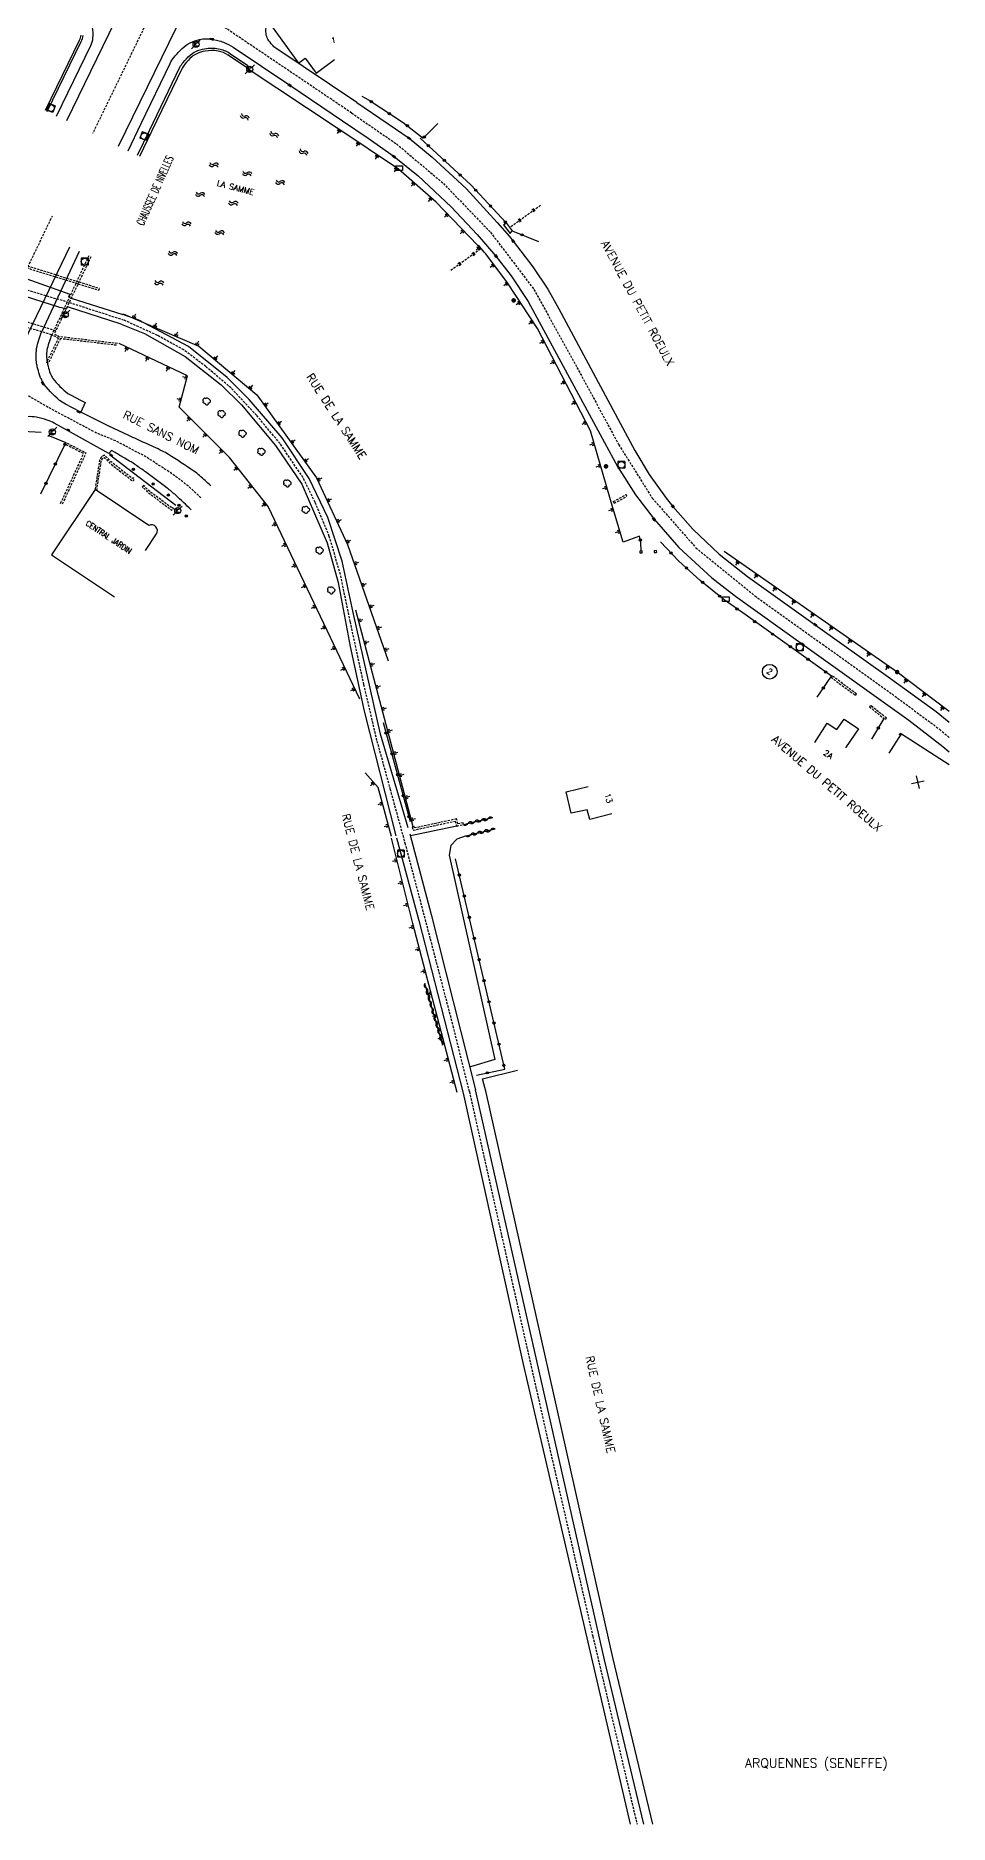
# Model space of a CAD drawing. Header units: millimetres. Extents: x 143000 to 144000, y 139000 to 140000.
# Drawn here: x 143800.2 to 144000, y 139000 to 139391.1 of the extents above; entities that cross this region are included whole.
import ezdxf
from ezdxf.enums import TextEntityAlignment as Align

# ---------------------------------------------------------------- set-up
doc = ezdxf.new("R2010")
doc.units = ezdxf.units.MM
doc.linetypes.add('DASHED', pattern=[0.75, 0.5, -0.25])
doc.layers.get('0').update_dxf_attribs({"linetype": 'CONTINUOUS'})
for name, color, linetype in [('W0001', 6, 'DASHED'), ('W0008', 7, 'CONTINUOUS'), ('W0100', 7, 'CONTINUOUS'), ('W0105', 7, 'CONTINUOUS'), ('W0112', 1, 'DASHED'), ('W0120', 7, 'CONTINUOUS'), ('W0211', 2, 'CONTINUOUS'), ('W0220', 5, 'DASHED'), ('W0300', 7, 'CONTINUOUS'), ('W0310', 3, 'CONTINUOUS'), ('W0322', 7, 'CONTINUOUS'), ('W0400', 7, 'CONTINUOUS'), ('W0420', 7, 'CONTINUOUS'), ('W0471', 7, 'CONTINUOUS'), ('W0500', 5, 'DASHED'), ('W0515', 5, 'CONTINUOUS'), ('W0980', 7, 'CONTINUOUS'), ('W0984', 7, 'CONTINUOUS'), ('W0989', 7, 'CONTINUOUS'), ('W0991', 7, 'CONTINUOUS'), ('W1102', 7, 'CONTINUOUS'), ('W1471', 7, 'CONTINUOUS'), ('W1473', 7, 'CONTINUOUS')]:
    doc.layers.add(name, color=color, linetype=linetype)
doc.styles.get("Standard").update_dxf_attribs({"font": 'romans.shx', "width": 0.85})

# ---------------------------------------------------------------- blocks, each defined once
blk = doc.blocks.new('t500o')
at = {"color": 0, "linetype": 'Continuous'}
for centre, start, end in [((-0.5, 0.625), 216.8699, 323.1301), ((0.5, -0.125), 36.8699, 143.1301), ((0.5, -0.625), 36.8699, 143.1301), ((-0.5, 0.125), 216.8699, 323.1301)]:
    blk.add_arc(centre, 0.625, start, end, dxfattribs=at)
blk = doc.blocks.new('t322o')
at = {"color": 0, "linetype": 'Continuous'}
for radius in [0.25, 0.15]:
    blk.add_circle((0, 0), radius, dxfattribs=at)
blk = doc.blocks.new('T420')
for p, q in [((0.75, 0.75), (-0.75, 0.75)), ((-0.75, 0.75), (-0.75, -0.75)), ((0.75, 0.75), (0.75, -0.75)), ((0.75, -0.75), (-0.75, -0.75))]:
    blk.add_line(p, q)
blk.add_ellipse((0, 0), major_axis=(-0.53, 0.53), ratio=1, start_param=3.926991, end_param=10.210176)
blk = doc.blocks.new('T400')
for p, q in [((-0.15, 0.3), (0.15, 0.3)), ((-0.15, -0.25), (-0.15, 0.3)), ((-0.15, 0.15), (0.15, 0.15)), ((-0.15, 0), (0.15, 0)), ((0.15, 0.3), (0.15, -0.25)), ((-0.15, -0.15), (0.15, -0.15)), ((-0.15, -0.25), (-0.15, -0.3)), ((-0.15, -0.3), (0.15, -0.3)), ((0.15, -0.3), (0.15, -0.25))]:
    blk.add_line(p, q)
blk = doc.blocks.new('T471')
for p, q in [((-0.333334, 0.333334), (-0.333334, -0.333334)), ((-0.333334, 0.333334), (0.333334, 0.333334)), ((-0.333334, 0), (0, 0)), ((0.500001, 0.500001), (1.000002, 1.000002)), ((-0.500001, -0.500001), (-1.000002, -1.000002)), ((-0.333334, -0.333334), (0.333334, -0.333334))]:
    blk.add_line(p, q)
blk.add_ellipse((0, 0), major_axis=(0.471405, 0.471405), ratio=1, start_param=5.4977871438, end_param=11.780972451)
blk = doc.blocks.new('T300')
for p, q in [((-0.8, 0.51), (-0.86, 0.34)), ((-0.86, 0.34), (-0.86, 0.17)), ((-0.86, 0.17), (-0.74, 0.06)), ((-0.69, 0.63), (-0.8, 0.51)), ((-0.8, -0.06), (-0.74, 0.06)), ((-0.74, 0.06), (-0.69, 0.11)), ((-0.57, 0.69), (-0.69, 0.63)), ((-0.46, 0.69), (-0.57, 0.69)), ((-0.29, 0.63), (-0.46, 0.69)), ((-0.29, 0.63), (-0.17, 0.74)), ((-0.23, 0.57), (-0.29, 0.63)), ((-0.17, 0.74), (-0.06, 0.8)), ((-0.06, 0.8), (0.06, 0.8)), ((0.06, 0.8), (0.23, 0.74)), ((0.23, 0.74), (0.34, 0.63)), ((0.34, 0.63), (0.4, 0.51)), ((0.46, 0.46), (0.34, 0.46)), ((0.4, 0.51), (0.4, 0.46)), ((0.57, 0.4), (0.46, 0.46)), ((0.57, 0.4), (0.69, 0.29)), ((0.69, 0.29), (0.74, 0.17)), ((0.74, 0.06), (0.69, -0.17)), ((0.74, 0.17), (0.74, 0.06)), ((-0.8, -0.17), (-0.8, -0.06)), ((-0.8, -0.23), (-0.8, -0.17)), ((-0.74, -0.34), (-0.8, -0.23)), ((-0.69, -0.4), (-0.74, -0.34)), ((-0.51, -0.46), (-0.69, -0.4)), ((-0.4, -0.46), (-0.51, -0.46)), ((-0.4, -0.46), (-0.34, -0.46)), ((-0.34, -0.46), (-0.34, -0.4)), ((-0.34, -0.51), (-0.34, -0.46)), ((-0.29, -0.63), (-0.34, -0.51)), ((-0.17, -0.74), (-0.29, -0.63)), ((-0.06, -0.8), (-0.17, -0.74)), ((0.06, -0.8), (-0.06, -0.8)), ((0.17, -0.74), (0.06, -0.8)), ((0.23, -0.69), (0.17, -0.74)), ((0.29, -0.46), (0.23, -0.46)), ((0.29, -0.63), (0.23, -0.69)), ((0.46, -0.4), (0.29, -0.46)), ((0.34, -0.51), (0.29, -0.63)), ((0.34, -0.51), (0.34, -0.46)), ((0.57, -0.34), (0.46, -0.4)), ((0.63, -0.29), (0.57, -0.34)), ((0.69, -0.17), (0.63, -0.29))]:
    blk.add_line(p, q)
blk = doc.blocks.new('T1473')
at = {"color": 0, "linetype": 'Continuous', "const_width": 0.5, "flags": 128}
blk.add_lwpolyline([(-0.25, 0, 1), (0.25, 0, 1)], format="xyb", close=True, dxfattribs=at)
blk = doc.blocks.new('T1471')
at = {"color": 0, "linetype": 'Continuous', "flags": 128}
blk.add_lwpolyline([(-0.75, -0.5), (-0.75, 0.5), (0.75, 0.5), (0.75, -0.5), (-0.75, -0.5)], dxfattribs=at)
blk = doc.blocks.new('t991o')
at = {"color": 0, "linetype": 'Continuous'}
for p, q in [((-1, 1), (1, -1)), ((-1, -1), (1, 1))]:
    blk.add_line(p, q, dxfattribs=at)
blk = doc.blocks.new('t310o')
at = {"color": 0, "linetype": 'Continuous'}
for centre, start, end in [((-0.5, 0.38), 216.8699, 323.1304), ((0.5, -0.37), 36.8699, 143.1303)]:
    blk.add_arc(centre, 0.625, start, end, dxfattribs=at)
blk = doc.blocks.new('t211o')
at = {"color": 0, "linetype": 'Continuous'}
for p, q in [((-0.29, 0.5), (-0.29, 0)), ((0, 1), (0, 0)), ((0.29, 0.5), (0.29, 0))]:
    blk.add_line(p, q, dxfattribs=at)
blk = doc.blocks.new('t220o')
at = {"color": 0, "linetype": 'Continuous'}
for p, q in [((-0.25, 0.25), (0.25, 0.25)), ((-0.25, -0.25), (0.25, -0.25))]:
    blk.add_line(p, q, dxfattribs=at)

msp = doc.modelspace()

# ---------------------------------------------------------------- linework, layer by layer
at = {"layer": 'W0001', "flags": 128}
for points in [[(143844.24, 139434.56), (143812.64, 139369.67)], [(143869.29, 139374.17), (143828.28, 139401.79)], [(143705.14, 139144.12), (143734.29, 139207.66), (143790.96, 139324.75), (143802.12, 139348.08), (143803.87, 139351.68)], [(143785.35, 139339.35), (143786.14, 139339.12), (143807.27, 139332.82), (143807.53, 139332.75)], [(143807.53, 139332.75), (143819.32, 139328.96)], [(143836.33, 139290.02), (143833.7, 139292.51), (143829.91, 139295.36), (143824.3, 139298.99), (143817.78, 139302.44), (143813.38, 139304.25), (143805.11, 139308.63), (143803, 139309.78), (143798.84, 139312.16), (143787.52, 139317.64)]]:
    msp.add_lwpolyline(points, dxfattribs=at)
at = {"layer": 'W0001'}
for points in [[(143869.29, 139374.17), (143879.11, 139367.41), (143889.36, 139358.78), (143899.67, 139348.09), (143909.17, 139335.6), (143917.16, 139321.17), (143927.72, 139301.64), (143935.06, 139289.94), (143944.59, 139279.11), (143957.48, 139268.59), (143972.29, 139258.02), (143987.5, 139247.13), (143997.88, 139239.43), (144000, 139237.61)], [(143895.05, 139160.2), (143891.6, 139174.15), (143886.51, 139193.7), (143881.09, 139214.23), (143877.81, 139226.17), (143874.84, 139236.99), (143871.97, 139249.2), (143869, 139262.96), (143866.85, 139273.24), (143864.42, 139281.59), (143861.31, 139289.06), (143858.65, 139294.48), (143853.65, 139301.88), (143848.5, 139308.07), (143842.93, 139314.05), (143837.42, 139318.71), (143832.63, 139322.36), (143826.83, 139325.54), (143819.32, 139328.96)], [(143895.05, 139160.2), (143902.11, 139128.68), (143912.54, 139082.51), (143922.04, 139041.11), (143931.72, 139000)]]:
    msp.add_lwpolyline(points, dxfattribs=at)
at = {"layer": 'W0008'}
for p, q in [((143892.29, 139218.25), (143882.2, 139216.12)), ((143895.26, 139165.64), (143895.26, 139165.64)), ((143900.6, 139167.2), (143900.6, 139167.2))]:
    msp.add_line(p, q, dxfattribs=at)
at = {"layer": 'W0008', "flags": 128}
for points in [[(143838.6, 139437.54), (143806.93, 139372.44)], [(143818.34, 139366.91), (143849.88, 139431.58)], [(143807.58, 139344.85), (143796.76, 139322.25)], [(143785.89, 139340.5), (143786.12, 139340.43), (143788.78, 139341.24), (143807.67, 139334.56), (143807.38, 139333.89), (143807.98, 139333.7)], [(143807.98, 139333.7), (143819.27, 139330.11)], [(143818.86, 139327.99), (143807.16, 139331.76), (143806.89, 139331.41)], [(143830.86, 139288.36), (143816.31, 139299.46)]]:
    msp.add_lwpolyline(points, dxfattribs=at)
for points in [[(143870.43, 139376.46), (143852.7, 139388.34, -0.063727), (143851.97, 139389, -0.03876), (143851, 139390.29, -0.112095), (143850.57, 139391.52, -0.080053), (143850.65, 139393.33, -0.07917), (143851.32, 139395.13, -0.109179), (143852.27, 139396.17, -0.029375), (143853.41, 139396.88, -0.072887), (143853.92, 139397.07), (143875.25, 139401.57)], [(143820.39, 139365.92), (143823.26, 139371.86), (143829.59, 139384.96, -0.056158), (143830.48, 139386.38, -0.036223), (143832.25, 139388.29, -0.069761), (143833.99, 139389.52, -0.068703), (143836.03, 139390.23, -0.041112), (143837.53, 139390.41, -0.051267), (143838.73, 139390.32, -0.049337), (143841.3, 139389.62, -0.055733), (143843.39, 139388.53), (143855.76, 139380.24), (143867.27, 139372.48)], [(143838.48, 139292.62, 0.01427), (143836.03, 139294.9, 0.031237), (143834.82, 139295.84, 0.007102), (143829.22, 139299.53, 0.03206), (143827.92, 139300.25, 0.003979), (143824.06, 139302.03, -0.004374), (143820.56, 139303.65), (143816.18, 139305.72), (143810.08, 139308.78), (143808.13, 139309.78), (143806.75, 139310.49), (143805.97, 139310.91), (143805.97, 139310.91, -0.070359), (143802.08, 139314.83, -0.02529), (143801.37, 139316.08, -0.041568), (143801.04, 139316.9, -0.014704), (143800.55, 139318.69, -0.027587), (143800.37, 139319.66, -0.046122), (143800.3, 139321.76, -0.051178), (143800.6, 139323.63, -0.015735), (143801.15, 139325.45, -0.031593), (143801.51, 139326.33), (143809.76, 139343.94)], [(143806.89, 139331.41), (143806.85, 139331.34, -0.044994), (143805.47, 139331.64), (143786.27, 139337.77), (143784.83, 139338.24)], [(143803.72, 139325.66, 0.030326), (143803.33, 139324.72, 0.015735), (143802.82, 139323.04, 0.051178), (143802.59, 139321.63, 0.046122), (143802.65, 139319.95, 0.027587), (143802.79, 139319.23, 0.014704), (143803.24, 139317.57, 0.041568), (143803.42, 139317.11, 0.023442), (143803.97, 139316.13, 0.066565), (143807.22, 139312.85), (143807.82, 139312.52), (143810.17, 139311.31), (143811.03, 139310.87), (143810.08, 139308.78)], [(143834.17, 139287.43, 0.011952), (143830.84, 139290.58, 0.021984), (143828.92, 139292.17, 0.000999), (143824.21, 139295.72, 0.009308), (143823.69, 139296.09, 0.003026), (143821.53, 139297.57, 0.014377), (143821.07, 139297.86, 0.001003), (143819.67, 139298.69, 0.000673), (143817.57, 139299.92), (143816.76, 139300.4), (143816.22, 139299.72), (143807.79, 139304.39), (143804.24, 139306.36, 0.04643), (143802.74, 139307.02, 0.031015), (143800.37, 139307.64, 0.073969), (143798.38, 139307.74, 0.060707)]]:
    msp.add_lwpolyline(points, format="xyb", dxfattribs=at)
at = {"layer": 'W0008'}
msp.add_lwpolyline([(143804.77, 139373.49), (143812.27, 139388.93, 0.090544), (143812.72, 139390.56, 0.063042), (143812.63, 139392.97, 0.086901)], format="xyb", dxfattribs=at)
for points in [[(143870.43, 139376.46), (143878.9, 139370.69), (143881.85, 139368.64), (143886.94, 139364.52), (143894.34, 139357.68), (143901.16, 139350.22), (143903.8, 139347.15), (143904.61, 139346.16), (143908.93, 139340.51), (143912.18, 139335.65), (143914.58, 139331.32), (143931.25, 139300.34), (143934.36, 139295.13), (143938.11, 139289.97), (143939.56, 139288.14), (143943.92, 139283.14), (143949.68, 139277.74), (143955.88, 139272.83), (143970.71, 139262.25), (143987.14, 139250.51), (143997.11, 139243.31), (144000, 139241)], [(143867.27, 139372.48), (143872.95, 139368.63), (143878.59, 139364.62), (143883.83, 139360.4), (143891.06, 139353.68), (143896.77, 139347.6), (143900.86, 139342.88), (143904.22, 139338.55), (143907.88, 139332.98), (143923.66, 139303.89), (143927.47, 139296.89), (143931.37, 139290.7), (143935.43, 139285.35), (143940.84, 139279.19), (143948.09, 139272.54), (143953.22, 139268.54), (143967.94, 139258.04), (143991.15, 139241.41), (143998.57, 139235.67), (144000, 139234.5)], [(143881.64, 139217.89), (143875.64, 139238.35), (143869.6, 139264.95), (143867.2, 139276.17), (143864.1, 139285.72), (143860.02, 139294.28), (143854.09, 139303.12), (143846.92, 139311.52), (143842.07, 139316.3), (143833.64, 139323.14), (143822.78, 139328.9), (143819.27, 139330.11)], [(143818.86, 139327.99), (143823.98, 139325.92), (143832.86, 139320.9), (143840.79, 139314.76), (143845.24, 139310.34), (143852.66, 139301.46), (143858.44, 139292.98), (143863.97, 139280.21), (143866.32, 139271.52), (143868.99, 139257.51), (143872.01, 139243.35), (143872.02, 139243.37), (143878.97, 139216.13)], [(143879.14, 139215.67), (143883.98, 139197.61), (143893.71, 139159.85)], [(143882.05, 139216.53), (143886.66, 139198.94), (143896.4, 139160.55)], [(143894.35, 139216.11), (143892.31, 139215.38), (143891.01, 139214.02), (143890.61, 139211.92), (143900.6, 139167.2), (143895.26, 139165.64)], [(143933.22, 139000), (143924.61, 139035.94), (143896.4, 139160.55)], [(143893.71, 139159.85), (143906.8, 139100.62), (143930.18, 139000)]]:
    msp.add_lwpolyline(points, dxfattribs=at)
at = {"layer": 'W0100', "flags": 128}
msp.add_lwpolyline([(143876.13, 139394.38), (143875.6, 139399.35), (143871.25, 139398.88), (143857.22, 139396.63), (143855.79, 139396.4), (143855.69, 139396.58), (143851.52, 139393.53), (143857.71, 139385.09), (143859.13, 139386.13), (143861.51, 139382.89), (143865.54, 139385.85)], dxfattribs=at)
msp.add_lwpolyline([(143824.18, 139278.51), (143826.59, 139282.13, 0.780626), (143824.95, 139284), (143813.17, 139291.85), (143813.17, 139291.85), (143803.66, 139277.56), (143817.44, 139268.38)], format="xyb", dxfattribs=at)
at = {"layer": 'W0100'}
for points in [[(143970.57, 139236.56), (143973.3, 139240.74), (143975.4, 139239.37), (143977.02, 139241.59), (143980.12, 139239.52), (143977.34, 139235.37)], [(143986.85, 139234.21), (143989.54, 139238.43), (144000, 139231.75)], [(143926.21, 139220.9), (143921.37, 139219.67), (143920.82, 139221.83), (143917.34, 139221.05), (143916.2, 139225.76), (143921.06, 139226.93)]]:
    msp.add_lwpolyline(points, dxfattribs=at)
at = {"layer": 'W0105'}
for p, q in [((143902.54, 139349.73), (143903.09, 139350.13)), ((143902.54, 139349.73), (143903.99, 139347.79)), ((143903.99, 139347.79), (143904.44, 139348.38))]:
    msp.add_line(p, q, dxfattribs=at)
at = {"layer": 'W0112'}
for p, q in [((143926.56, 139289.21), (143929.36, 139290.73)), ((143926.75, 139288.86), (143926.56, 139289.21)), ((143932.83, 139278.41), (143932.32, 139278.39)), ((143932.32, 139278.39), (143932.33, 139277.99)), ((143935.98, 139278.47), (143935.49, 139278.46)), ((143935.99, 139278.47), (143935.98, 139278.47)), ((143974.39, 139251.11), (143974.15, 139250.79)), ((143979.71, 139247.14), (143974.39, 139251.11)), ((143982.8, 139244.63), (143982.55, 139244.32)), ((143986.27, 139241.86), (143982.8, 139244.63)), ((143989.31, 139238.6), (143989.54, 139238.43)), ((143989.54, 139238.43), (143989.31, 139238.1)), ((143892.28, 139218.24), (143893.76, 139218.6))]:
    msp.add_line(p, q, dxfattribs=at)
at = {"layer": 'W0112', "flags": 128}
for points in [[(143787.38, 139343.69), (143809.47, 139336.83)], [(143809.64, 139337.19), (143787.55, 139344.06)], [(143811.81, 139342.96), (143803.72, 139325.66), (143805.21, 139324.93), (143818.07, 139323.42)], [(143812.28, 139342.74), (143804.25, 139325.85), (143805.32, 139325.32), (143818.11, 139323.82)], [(143809.47, 139336.83), (143814.03, 139335.41)], [(143814.03, 139335.41), (143814.15, 139335.79), (143809.64, 139337.19)], [(143782.52, 139333.28), (143804.61, 139326.6)], [(143803.72, 139325.66), (143782.33, 139331.98)], [(143805.61, 139324.88), (143802.98, 139319.47), (143802.62, 139319.64), (143805.19, 139324.94)], [(143805.66, 139288.81), (143810.68, 139299.68), (143806.61, 139301.76), (143806.8, 139302.12), (143811.2, 139299.86), (143806, 139288.59)]]:
    msp.add_lwpolyline(points, dxfattribs=at)
msp.add_lwpolyline([(143813.54, 139291.6), (143814.56, 139298.11, -0.049041), (143814.57, 139298.14, -0.017524), (143814.67, 139298.39, -0.065095), (143814.71, 139298.45, -0.030131), (143814.94, 139298.7, -0.077486), (143815.16, 139298.86), (143815.45, 139298.64), (143816.4, 139297.6), (143821.38, 139293.71), (143821.48, 139293.84), (143821.56, 139293.79), (143821.78, 139294.13), (143821.41, 139294.37), (143821.32, 139294.27), (143816.67, 139297.9), (143815.72, 139298.93), (143815.33, 139299.24, 0.262896), (143815.11, 139299.28, 0.10394), (143814.66, 139298.99, 0.030131), (143814.4, 139298.7, 0.065095), (143814.3, 139298.55, 0.017524), (143814.19, 139298.27, 0.049041), (143814.16, 139298.17), (143813.17, 139291.85)], format="xyb", dxfattribs=at)
msp.add_lwpolyline([(143823.76, 139292.69), (143823.52, 139292.37), (143823.89, 139292.09), (143824.6, 139291.33), (143829.95, 139287.32), (143830.04, 139287.44), (143830.11, 139287.39), (143830.34, 139287.71), (143829.96, 139287.99), (143829.87, 139287.88), (143824.87, 139291.62), (143824.16, 139292.39)], close=True, dxfattribs=at)
at = {"layer": 'W0112'}
for points in [[(143926.75, 139288.86), (143929.52, 139290.36), (143929.36, 139290.73)], [(143932.33, 139277.99), (143932.84, 139278.01), (143932.83, 139278.41)], [(143935.49, 139278.46), (143935.49, 139278.06), (143936.02, 139278.07)], [(143936.02, 139278.07), (143936.06, 139278.07), (143935.99, 139278.47)], [(143974.15, 139250.79), (143979.48, 139246.82), (143979.71, 139247.14)], [(143982.55, 139244.32), (143986.03, 139241.55), (143986.27, 139241.86)], [(143989.31, 139238.1), (143989.08, 139238.27), (143989.31, 139238.6)], [(143882.57, 139218.08), (143882.76, 139217.35), (143891.97, 139219.34), (143892.16, 139218.61), (143892.28, 139218.24)], [(143893.76, 139218.6), (143893.67, 139218.98), (143892.55, 139218.72), (143892.54, 139218.72), (143892.26, 139219.81), (143883.05, 139217.83)], [(143883.05, 139217.83), (143882.96, 139218.18), (143882.57, 139218.08)]]:
    msp.add_lwpolyline(points, dxfattribs=at)
at = {"layer": 'W0120'}
for points in [[(143810.04, 139391.17, -0.091734), (143809.71, 139390.01), (143802.27, 139374.7)], [(143802.73, 139374.47), (143810.18, 139389.78, 0.091734), (143810.55, 139391.12, 0.07448)], [(143822.44, 139364.92), (143825.07, 139370.34), (143831.75, 139384.18, -0.062814), (143832.42, 139385.21, -0.034734), (143833.97, 139386.81, -0.079288), (143835.22, 139387.62, -0.058546), (143837.14, 139388.21, -0.088713), (143840.21, 139388.22, -0.107126), (143842.57, 139387.26), (143846.56, 139384.53), (143846.27, 139384.1), (143842.27, 139386.83, 0.107126), (143840.12, 139387.71, 0.088713), (143837.24, 139387.69, 0.058546), (143835.43, 139387.14, 0.079288), (143834.32, 139386.42, 0.034734), (143832.82, 139384.88, 0.062814), (143832.22, 139383.95), (143825.54, 139370.11), (143822.91, 139364.69)]]:
    msp.add_lwpolyline(points, format="xyb", dxfattribs=at)
at = {"layer": 'W0211'}
msp.add_line((143870.17, 139265.53), (143882.68, 139218.16), dxfattribs=at)
at = {"layer": 'W0211', "flags": 128}
msp.add_lwpolyline([(143846.26, 139384.15), (143866.14, 139370.9)], dxfattribs=at)
at = {"layer": 'W0211'}
for points in [[(143928.7, 139280.33), (143926.43, 139287.86), (143921.57, 139304.66), (143909.92, 139327.03), (143903.41, 139337.04), (143898.66, 139343.4), (143887.81, 139354.66), (143879.58, 139361.9), (143866.07, 139370.95)], [(143819.3, 139330.27), (143835.89, 139323.15), (143848.56, 139312.53), (143861.6, 139294.4), (143868.4, 139279.82), (143877.32, 139254.39)], [(143871.06, 139246.03), (143851.01, 139288.13), (143842.58, 139298.85), (143831.57, 139309.86), (143833.41, 139316.69), (143818.47, 139323.75)], [(144000, 139243.32), (143988.63, 139251.92), (143950.79, 139278.28)], [(143878, 139215.99), (143875.1, 139226.71), (143872.26, 139229.87)], [(143892.38, 139160), (143882.69, 139196.93), (143877.99, 139215.58)]]:
    msp.add_lwpolyline(points, dxfattribs=at)
at = {"layer": 'W0220'}
for p, q in [((143910.61, 139353.98), (143904.03, 139349.19)), ((143897.46, 139344.41), (143890.88, 139339.63))]:
    msp.add_line(p, q, dxfattribs=at)
at = {"layer": 'W0310'}
for p, q in [((143893.76, 139218.59), (143900.17, 139220.09)), ((143900.17, 139220.09), (143900.17, 139220.09)), ((143893.76, 139218.59), (143893.76, 139218.59)), ((143894.34, 139216.11), (143900.68, 139217.62)), ((143894.34, 139216.11), (143894.34, 139216.11)), ((143900.68, 139217.62), (143900.68, 139217.62)), ((143889.21, 139170.38), (143885.29, 139183.82)), ((143905.61, 139164.9), (143905.61, 139164.9)), ((143897.92, 139162.95), (143897.92, 139162.95)), ((143898.74, 139159.98), (143898.74, 139159.98)), ((143926.42, 139036.44), (143926.42, 139036.44))]:
    msp.add_line(p, q, dxfattribs=at)
at = {"layer": 'W0322'}
for p, q in [((143896.98, 139345.29), (143898.21, 139343.71)), ((143876.21, 139240.92), (143882.13, 139219.25)), ((143985.67, 139241.77), (143983.01, 139237.25))]:
    msp.add_line(p, q, dxfattribs=at)
for points in [[(143871.53, 139377.86), (143873.13, 139376.94), (143880.54, 139372.08), (143884.97, 139368.66), (143888.18, 139371.86)], [(143884.32, 139368.66), (143895.39, 139358.43), (143903.09, 139350.13), (143904.44, 139348.38), (143910.16, 139346.08)], [(143932.63, 139278.46), (143932.58, 139280.23), (143932.29, 139281.65), (143928.71, 139280.32)], [(143971.12, 139246.45), (143974.24, 139251.05), (143955.34, 139264.48), (143950.77, 139267.7), (143945.54, 139271.96), (143940.86, 139276.18), (143936.82, 139280.41)], [(143896.64, 139163.81), (143902.78, 139165.11), (143892.05, 139211.08)]]:
    msp.add_lwpolyline(points, dxfattribs=at)
at = {"layer": 'W0322', "flags": 128}
for points in [[(143801.37, 139304.34), (143797.36, 139304.53), (143794.43, 139302.78), (143792.86, 139300.42), (143780.13, 139274.35), (143771.84, 139257.12)], [(143802.83, 139303.76), (143806.8, 139302.12), (143801.28, 139290.83)]]:
    msp.add_lwpolyline(points, dxfattribs=at)
at = {"layer": 'W0515'}
msp.add_lwpolyline([(143935.15, 139000), (143926.42, 139036.44), (143898.74, 139159.98), (143897.92, 139162.95), (143905.61, 139164.9)], dxfattribs=at)
at = {"layer": 'W1102'}
msp.add_circle((143960.75, 139251.99), 1.61, dxfattribs=at)

# ---------------------------------------------------------------- block references
at = {"layer": 'W0211'}
for p, rotation in [((143866.75, 139370.5), 146.1702234050644), ((143870.9, 139367.71), 146.1702234050644), ((143875.06, 139364.93), 146.1702234050644), ((143879.21, 139362.15), 146.1702234050644), ((143883, 139358.89), 138.6730693491536), ((143886.76, 139355.59), 138.6730693491536), ((143890.3, 139352.07), 133.9219372298272), ((143893.77, 139348.47), 133.9219372298272), ((143897.24, 139344.87), 133.9219372298272), ((143900.43, 139341.03), 126.7846268416133), ((143903.42, 139337.02), 123.0101546947564), ((143906.15, 139332.83), 123.0101546947564), ((143821.6, 139329.28), 336.8064542637791), ((143908.87, 139328.64), 123.0101546947564), ((143826.19, 139327.31), 336.8064542637791), ((143830.79, 139325.34), 336.8064542637791), ((143820.22, 139322.92), 154.7145105971988), ((143824.74, 139320.79), 154.7145105971988), ((143835.38, 139323.37), 336.8064542637791), ((143839.3, 139320.3), 320.0105749470315), ((143911.34, 139324.3), 117.5229863329071), ((143829.26, 139318.65), 154.7145105971988), ((143833.3, 139316.29), 74.93727879863363), ((143843.13, 139317.08), 320.0105749470315), ((143913.65, 139319.86), 117.5229863329071), ((143846.96, 139313.87), 320.0105749470315), ((143915.96, 139315.43), 117.5229863329071), ((143832, 139311.46), 74.93727879863363), ((143850.26, 139310.16), 305.7170093407473), ((143918.27, 139310.99), 117.5229863329071), ((143833.93, 139307.5), 135.033770092576), ((143853.18, 139306.11), 305.7170093407473), ((143920.58, 139306.56), 117.5229863329071), ((143837.46, 139303.96), 135.033770092576), ((143856.1, 139302.05), 305.7170093407473), ((143922.37, 139301.91), 106.1228110351029), ((143841, 139300.43), 135.033770092576), ((143859.02, 139297.98), 305.7170093407473), ((143923.75, 139297.11), 106.1228110351029), ((143844.29, 139296.68), 128.1644944514252), ((143861.84, 139293.87), 295.0201654825303), ((143847.38, 139292.75), 128.1644944514252), ((143863.96, 139289.34), 295.0201654825303), ((143925.14, 139292.31), 106.1228110351029), ((143850.47, 139288.81), 128.1644944514252), ((143866.07, 139284.81), 295.0201654825303), ((143926.54, 139287.51), 106.8150608086641), ((143852.79, 139284.4), 115.4676122024208), ((143927.98, 139282.72), 106.8150608086641), ((143854.94, 139279.89), 115.4676122024208), ((143868.18, 139280.28), 295.0201654825303), ((143857.09, 139275.37), 115.4676122024208), ((143869.89, 139275.58), 289.3380946303629), ((143953.89, 139276.12), 145.1414197351756), ((143859.24, 139270.86), 115.4676122024208), ((143871.54, 139270.86), 289.3380946303629), ((143957.99, 139273.26), 145.1414197351756), ((143962.09, 139270.4), 145.1414197351756), ((143861.39, 139266.35), 115.4676122024208), ((143873.2, 139266.14), 289.3380946303629), ((143966.19, 139267.55), 145.1414197351756), ((143863.54, 139261.83), 115.4676122024208), ((143870.8, 139263.11), 284.7935645445563), ((143874.86, 139261.43), 289.3380946303629), ((143970.3, 139264.69), 145.1414197351756), ((143974.4, 139261.83), 145.1414197351756), ((143872.08, 139258.28), 284.7935645445563), ((143978.5, 139258.97), 145.1414197351756), ((143865.69, 139257.32), 115.4676122024208), ((143876.51, 139256.71), 289.3380946303629), ((143982.61, 139256.12), 145.1414197351756), ((143867.84, 139252.8), 115.4676122024208), ((143873.36, 139253.44), 284.7935645445563), ((143986.71, 139253.26), 145.1414197351756), ((143990.75, 139250.32), 142.9083877079877), ((143869.99, 139248.29), 115.4676122024208), ((143874.64, 139248.61), 284.7935645445563), ((143994.74, 139247.3), 142.9083877079877), ((143875.91, 139243.77), 284.7935645445563), ((143998.73, 139244.29), 142.9083877079877), ((143877.19, 139238.94), 284.7935645445563), ((143878.46, 139234.11), 284.7935645445563), ((143874.17, 139227.75), 131.9851500248896), ((143879.74, 139229.27), 284.7935645445563), ((143876.04, 139223.23), 105.1401293983842), ((143881.02, 139224.44), 284.7935645445563), ((143882.3, 139219.6), 284.7935645445563), ((143877.35, 139218.41), 105.1401293983842), ((143879.19, 139210.82), 104.1437909830949), ((143880.42, 139205.97), 104.1437909830949), ((143881.64, 139201.12), 104.1437909830949), ((143882.87, 139196.27), 104.696100830948), ((143884.13, 139191.44), 104.696100830948), ((143885.4, 139186.6), 104.696100830948), ((143886.67, 139181.76), 104.696100830948), ((143887.94, 139176.93), 104.696100830948), ((143889.21, 139172.09), 104.696100830948), ((143890.48, 139167.25), 104.696100830948), ((143891.74, 139162.42), 104.696100830948)]:
    msp.add_blockref('t211o', p, dxfattribs=dict(at, rotation=rotation))
at = {"layer": 'W0220'}
for p, rotation in [((143909.09, 139352.88), 216.0372793791108), ((143906.06, 139350.67), 216.0372793791108), ((143906.06, 139350.67), 216.0372793791108), ((143906.06, 139350.67), 216.0372793791108), ((143906.06, 139350.67), 216.0372793791108), ((143906.06, 139350.67), 216.0372793791108), ((143906.06, 139350.67), 216.0372793791108), ((143892.9, 139341.1), 215.9977338383071), ((143892.9, 139341.1), 215.9977338383071), ((143892.9, 139341.1), 215.9977338383071), ((143892.9, 139341.1), 215.9977338383071), ((143892.9, 139341.1), 215.9977338383071), ((143892.9, 139341.1), 215.9977338383071), ((143895.94, 139343.31), 215.9977338383071)]:
    msp.add_blockref('t220o', p, dxfattribs=dict(at, rotation=rotation))
at = {"layer": 'W0300'}
for p in [(143837.64, 139311.1), (143840.91, 139308.35), (143845.47, 139304.05), (143849.61, 139300.09), (143855.29, 139293.18), (143859.31, 139287.38), (143862.33, 139278.48), (143864.88, 139269.79)]:
    msp.add_blockref('T300', p, dxfattribs=at)
at = {"layer": 'W0310'}
for p, rotation in [((143894.73, 139218.82), 13.10606505736775), ((143896.19, 139219.16), 13.10606505736775), ((143897.65, 139219.5), 13.10606505736775), ((143899.11, 139219.84), 13.10606505736775), ((143895.31, 139216.34), 13.42265490753301), ((143896.77, 139216.68), 13.42265490753301), ((143898.23, 139217.03), 13.42265490753301), ((143899.69, 139217.38), 13.42265490753301), ((143885.57, 139182.86), 106.2728512399468), ((143885.99, 139181.42), 106.2728512399468), ((143886.41, 139179.98), 106.2728512399468), ((143886.83, 139178.54), 106.2728512399468), ((143887.25, 139177.1), 106.2728512399468), ((143887.67, 139175.66), 106.2728512399468), ((143888.09, 139174.22), 106.2728512399468), ((143888.51, 139172.78), 106.2728512399468), ((143888.93, 139171.34), 106.2728512399468)]:
    msp.add_blockref('t310o', p, dxfattribs=dict(at, rotation=rotation))
at = {"layer": 'W0322'}
for p, rotation in [((143873.58, 139376.65), 326.7184062345073), ((143877.55, 139374.05), 326.7184062345073), ((143881.46, 139371.37), 322.3758222553002), ((143885.2, 139368.89), 44.87491877987611), ((143886.07, 139367.05), 317.229382480095), ((143889.55, 139363.83), 317.229382480095), ((143893.04, 139360.6), 317.229382480095), ((143896.44, 139357.29), 312.8459457433793), ((143899.67, 139353.81), 312.8459457433793), ((143902.9, 139350.33), 312.8459457433793), ((143906.54, 139347.53), 338.1363628152069), ((143806.59, 139301.7), 243.9762747842622), ((143804.51, 139297.43), 243.9762747842622), ((143802.43, 139293.17), 243.9762747842622), ((143821.58, 139296.27), 338.1958456860714), ((143825.89, 139293.07), 338.1958456860497), ((143829.23, 139290.61), 338.1958456860497), ((143831.54, 139288.38), 338.1958456860714), ((143833.13, 139286.08), 338.1958456860559), ((143932.46, 139280.82), 101.6735397209716), ((143939.14, 139277.99), 133.732293057498), ((143942.54, 139274.67), 137.9343738864117), ((143946.08, 139271.52), 140.8760899729611), ((143949.77, 139268.52), 140.8760899729611), ((143953.6, 139265.71), 144.8021910912322), ((143957.47, 139262.97), 144.6017986577898), ((143961.35, 139260.21), 144.6017986577898), ((143965.22, 139257.46), 144.6017986577898), ((143969.09, 139254.71), 144.6017986577898), ((143972.96, 139251.96), 144.6017986577898), ((143972.45, 139248.42), 55.89553847373897), ((143876.84, 139238.63), 285.2731369790515), ((143984.47, 139239.72), 239.4900170847388), ((143878.09, 139234.05), 285.2731369790515), ((143879.34, 139229.46), 285.2731369790515), ((143880.59, 139224.88), 285.2731369790515), ((143881.85, 139220.3), 285.2731369790515), ((143892.87, 139207.57), 103.1416611720036), ((143893.95, 139202.94), 103.1416611720036), ((143895.03, 139198.32), 103.1416611720036), ((143896.11, 139193.69), 103.1416611720036), ((143897.19, 139189.07), 103.1416611720036), ((143898.27, 139184.44), 103.1416611720036), ((143899.35, 139179.82), 103.1416611720036), ((143900.43, 139175.19), 103.1416611720036), ((143901.51, 139170.56), 103.1416611720036), ((143898.97, 139164.3), 11.95129021424577), ((143902.59, 139165.94), 103.1416611720036)]:
    msp.add_blockref('t322o', p, dxfattribs=dict(at, rotation=rotation))
at = {"layer": 'W0400'}
for p, rotation in [((143838.73, 139390.32), 79.88526869969601), ((143855.76, 139380.24), 55.51728390505963), ((143881.85, 139368.64), 235.2149658203381), ((143878.59, 139364.62), 54.65454101562504), ((143904.61, 139346.16), 219.2541503928677), ((143900.86, 139342.88), 40.87686157226562), ((143801.74, 139315.1), 30.67146463882635), ((143809.63, 139308.84), 62.64087424142834), ((143807.31, 139304.83), 61.00089321126841), ((143816.69, 139299.35), 232.6581254353819), ((143935.43, 139285.35), 37.19458007812499), ((143939.56, 139288.14), 218.3713073722663), ((143970.71, 139262.25), 234.4970703135538), ((143967.94, 139258.04), 54.49972534179683)]:
    msp.add_blockref('T400', p, dxfattribs=dict(at, rotation=rotation))
at = {"layer": 'W0420', "rotation": 340.00048664339}
for p in [(143803.52, 139375.25), (143823.97, 139369.09)]:
    msp.add_blockref('T420', p, dxfattribs=at)
at = {"layer": 'W0420'}
for p in [(143810.93, 139341.68), (143928.3, 139297.23), (143967.27, 139257.34), (143880.07, 139212.22)]:
    msp.add_blockref('T420', p, dxfattribs=at)
at = {"layer": 'W0471'}
for p in [(143835.27, 139389.21), (143847.02, 139383.71), (143806.65, 139330.07), (143803.84, 139304.44), (143831.27, 139287.23)]:
    msp.add_blockref('T471', p, dxfattribs=at)
at = {"layer": 'W0500'}
for p, rotation in [((143845.93, 139373.32), 328.9503186944537), ((143852.36, 139369.45), 328.9503186944537), ((143858.78, 139365.58), 328.9503186944537), ((143839.17, 139362.82), 345.2106658956718), ((143846.43, 139360.9), 345.2106658956718), ((143836.18, 139356.37), 345.2106658889138), ((143853.68, 139358.99), 345.2106658956718), ((143843.43, 139354.45), 345.2106658889138), ((143833.18, 139349.92), 345.2106658952802), ((143840.43, 139348.01), 345.2106658952802), ((143830.19, 139343.47), 345.210665892369), ((143827.19, 139337.02), 345.2106658837595)]:
    msp.add_blockref('t500o', p, dxfattribs=dict(at, rotation=rotation))
at = {"layer": 'W0991', "rotation": 327.419846485967}
msp.add_blockref('t991o', (143993.1, 139227.85), dxfattribs=at)
at = {"layer": 'W1471'}
for p in [(143879.67, 139362.08), (143951.13, 139267.85)]:
    msp.add_blockref('T1471', p, dxfattribs=at)
at = {"layer": 'W1473'}
for p in [(143904.74, 139333.19), (143924.93, 139296.9), (143988.62, 139251.92)]:
    msp.add_blockref('T1473', p, dxfattribs=at)

# ---------------------------------------------------------------- texts
at = {"layer": 'W0500'}
msp.add_text('LA SAMME', height=1.25, rotation=345.3265, dxfattribs=at).set_placement((143843.92, 139357.84), align=Align.MIDDLE)
at = {"layer": 'W0980'}
msp.add_text('ARQUENNES (SENEFFE)', height=2, dxfattribs=at).set_placement((143970.93, 139013.24), align=Align.MIDDLE)
at = {"layer": 'W0984', "width": 0.8}
msp.add_text('CENTRAL JARDIN', height=1.25, rotation=326.3308, dxfattribs=at).set_placement((143816.18, 139281.43), align=Align.MIDDLE)
at = {"layer": 'W0989', "width": 0.5}
msp.add_text('CHAUSSEE DE NIVELLES', height=1.75, rotation=66.06, dxfattribs=at).set_placement((143826.29, 139357.24), align=Align.MIDDLE)
at = {"layer": 'W0989'}
for s, rotation, p in [('AVENUE DU PETIT ROEULX', 298.3879, (143931.88, 139332.6)), ('RUE DE LA SAMME', 303.0321, (143865.99, 139307.86)), ('RUE SANS NOM', 333.4873, (143827.62, 139304.33)), ('AVENUE DU PETIT ROEULX', 319.3353, (143973.25, 139227.58)), ('RUE DE LA SAMME', 284.5165, (143870.71, 139210.43)), ('RUE DE LA SAMME', 282.6295, (143923.71, 139091.79))]:
    msp.add_text(s, height=1.75, rotation=rotation, dxfattribs=at).set_placement(p, align=Align.MIDDLE)
at = {"layer": 'W0991'}
for s, rotation, p in [('1', 7.38, (143865.32, 139390.1)), ('2', 324.6027, (143960.73, 139252.06)), ('2A', 326.8062, (143973.54, 139233.92)), ('13', 284.1967, (143925.5, 139224.36))]:
    msp.add_text(s, height=1.25, rotation=rotation, dxfattribs=at).set_placement(p, align=Align.MIDDLE)

doc.saveas('drawing.dxf')
